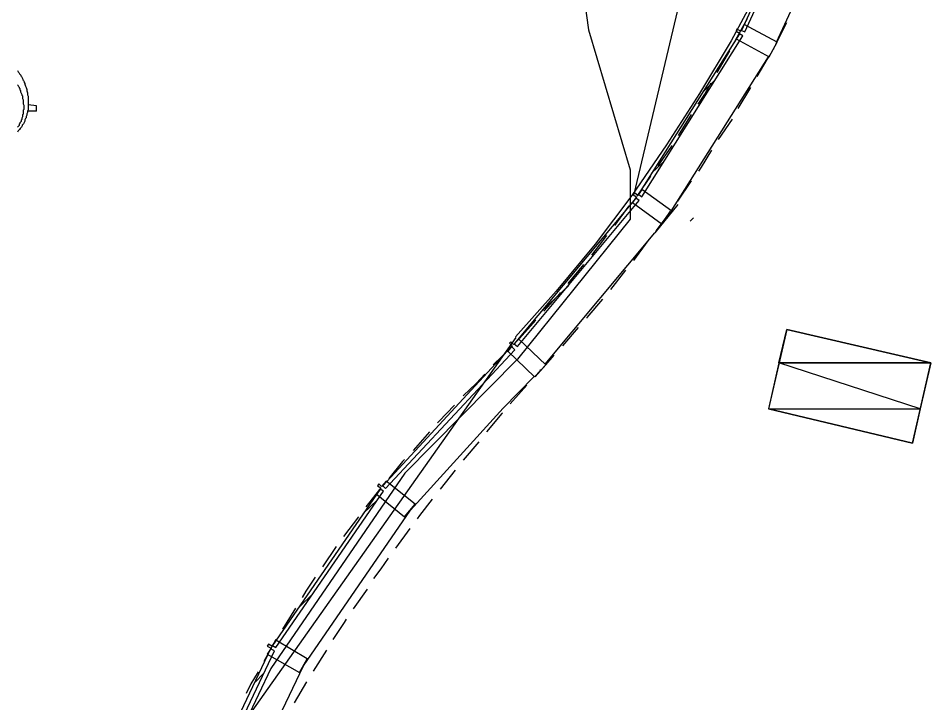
# Model space of a CAD drawing. Header units: feet. Extents: x -84 to 198, y -22 to 181.
# Drawn here: x 11.71 to 30.23, y 75.73 to 89.64 of the extents above; entities that cross this region are included whole.
import ezdxf

# ---------------------------------------------------------------- set-up
doc = ezdxf.new("R2010")
doc.units = ezdxf.units.FT
for name, color, linetype in [('A-AREA-COMUN', 252, 'CONTINUOUS'), ('A-LINEA', 7, 'CONTINUOUS'), ('A-MURO-CONCRETO', 8, 'CONTINUOUS')]:
    doc.layers.add(name, color=color, linetype=linetype)

msp = doc.modelspace()

# ---------------------------------------------------------------- linework, layer by layer
at = {"layer": 'A-AREA-COMUN'}
msp.add_lwpolyline([(22.912, 92.0178), (23.28, 89.4044), (24.128, 86.56), (24.128, 85.5644), (21.84, 82.72), (19.552, 80.4089), (16.832, 76.4444), (15.328, 73.28), (14.752, 70.8444), (14.4, 70.4889), (13.728, 66.8089), (13.44, 62.8089), (13.952, 54.4889)], dxfattribs=at)
at = {"layer": 'A-LINEA'}
for p, q in [((29.5242, 108.393), (24.1972, 86.0665)), ((27.0933, 89.1511), (28.64, 92.5111)), ((26.2667, 89.1911), (26.5067, 89.6311)), ((27.08, 89.1111), (27.3067, 89.5511)), ((25.8933, 88.5378), (26.1467, 88.9778)), ((24.96, 85.7244), (26.9333, 88.8578)), ((25.6, 88.1378), (25.84, 88.3778)), ((26.32, 87.8044), (26.5733, 88.2311)), ((12.08, 87.7511), (11.8933, 87.7511)), ((25.1067, 87.2578), (25.3733, 87.6844)), ((25.92, 87.1778), (26.2, 87.5911)), ((24.56, 86.4978), (24.8, 86.7244)), ((24.2667, 86.0311), (24.5467, 86.4311)), ((25.0933, 85.9244), (25.3733, 86.3378)), ((23.8133, 85.4311), (24.1067, 85.8311)), ((25.0933, 85.8578), (24.6267, 85.2844)), ((24.88, 85.5911), (24.8933, 85.6044)), ((25.3467, 85.5244), (25.4133, 85.5911)), ((22.4, 82.6178), (24.6267, 85.2844)), ((24.2, 84.7244), (24.4933, 85.1244)), ((22.8667, 84.2578), (23.1867, 84.6444)), ((23.7333, 84.1378), (24.04, 84.5244)), ((22.3467, 83.7111), (22.88, 84.2178)), ((21.88, 83.1378), (22.2133, 83.5111)), ((22.76, 82.9911), (23.08, 83.3644)), ((21.8067, 83.1632), (15.5347, 74.2893)), ((21.3467, 82.6044), (21.7067, 82.9511)), ((22.4133, 82.6044), (22.5867, 82.8044)), ((22.4133, 82.6044), (22.2, 82.3644)), ((21, 82.2311), (21.1733, 82.4178)), ((21, 82.2311), (20.7333, 81.9778)), ((21.5467, 81.7244), (22.1733, 82.3644)), ((22.0267, 82.1911), (21.6933, 81.8178)), ((19.6667, 79.6578), (21.5467, 81.7244)), ((20.0533, 81.2444), (19.72, 80.8711)), ((21.0533, 81.0444), (20.7333, 80.6711)), ((20.5733, 80.4711), (20.2667, 80.0844)), ((18.7067, 79.5911), (19, 79.8711)), ((18.6133, 79.5244), (18.3067, 79.1244)), ((19.6533, 79.2844), (19.36, 78.8844)), ((18.16, 78.9244), (17.88, 78.5111)), ((18.7867, 78.0578), (18.5067, 77.6578)), ((17.4, 77.6844), (17.6933, 77.9644)), ((17.3333, 77.6711), (17.0667, 77.2444)), ((16.9333, 77.0311), (16.6933, 76.5911)), ((17.96, 76.8178), (17.6933, 76.3911)), ((16.52, 76.1778), (16.68, 76.3378)), ((17.56, 76.1778), (17.3067, 75.7511))]:
    msp.add_line(p, q, dxfattribs=at)
for points in [[(29.7333, 100.0044), (28.9733, 96.8044), (28.2667, 93.6711), (27.8, 92.5244), (27.3067, 91.3911), (26.76, 90.2711), (26.1733, 89.1778), (25.5333, 88.1111), (24.8667, 87.0711), (24.16, 86.0444), (23.4133, 85.0578), (22.6267, 84.0978), (21.8, 83.1778)], [(26.4533, 89.3644), (28.0667, 92.8578), (27.9867, 92.8978), (26.3867, 89.3911), (26.4533, 89.3644)], [(26.3733, 89.3778), (26.2933, 89.4178), (26.28, 89.3778), (26.3467, 89.3378), (26.28, 89.2178), (26.9467, 88.8578), (27.1067, 89.1511), (26.44, 89.5111), (26.3733, 89.3778)], [(24.36, 86.0178), (26.4133, 89.2844), (26.3467, 89.3244), (24.2933, 86.0711), (24.36, 86.0178)], [(27.0133, 88.9778), (27.0267, 89.0044), (27.04, 89.0178)], [(26.7067, 88.4578), (26.9067, 88.8044), (26.96, 88.8844)], [(11.6933, 88.5778), (11.7067, 88.5511), (11.72, 88.5378), (11.7333, 88.5111), (11.76, 88.4844), (11.76, 88.4711), (11.7733, 88.4578), (11.7867, 88.4311), (11.8, 88.4044), (11.8, 88.3911), (11.8133, 88.3778), (11.8267, 88.3511), (11.8267, 88.3378), (11.84, 88.3111), (11.84, 88.2978), (11.8533, 88.2578), (11.8667, 88.2311), (11.88, 88.1911), (11.88, 88.1644), (11.8933, 88.1244), (11.8933, 88.0844), (11.9067, 88.0578), (11.9067, 88.0178), (11.9067, 88.0044), (11.9067, 87.9778), (11.9067, 87.9644), (11.9067, 87.9378), (11.9067, 87.9244), (11.9067, 87.9111), (11.9067, 87.8844), (11.9067, 87.8711), (11.9067, 87.8444), (11.9067, 87.8044), (11.9067, 87.7778), (11.8933, 87.7511), (11.8933, 87.7244), (11.88, 87.6978), (11.88, 87.6711), (11.8667, 87.6444), (11.8667, 87.6178), (11.8533, 87.6044), (11.84, 87.5778), (11.84, 87.5511), (11.8267, 87.5244), (11.8133, 87.4978), (11.8, 87.4844), (11.7867, 87.4711), (11.7867, 87.4578), (11.7733, 87.4311), (11.76, 87.4178), (11.7467, 87.4044), (11.7333, 87.3778), (11.72, 87.3644), (11.7067, 87.3511), (11.6933, 87.3244)], [(11.6933, 87.4311), (11.7067, 87.4444), (11.72, 87.4578), (11.7333, 87.4711), (11.7333, 87.4978), (11.7467, 87.5111), (11.7467, 87.5244), (11.76, 87.5378), (11.7733, 87.5511), (11.7733, 87.5644), (11.7733, 87.5778), (11.7867, 87.5911), (11.7867, 87.6044), (11.7867, 87.6178), (11.8, 87.6444), (11.8, 87.6578), (11.8, 87.6711), (11.8, 87.6844), (11.8133, 87.6978), (11.8133, 87.7111), (11.8133, 87.7244), (11.8133, 87.7511), (11.8133, 87.7778), (11.8267, 87.7911), (11.8267, 87.8044), (11.8267, 87.8311), (11.8267, 87.8444), (11.8267, 87.8711), (11.8133, 87.8978), (11.8133, 87.9244), (11.8133, 87.9511), (11.8133, 87.9778), (11.8, 88.0044), (11.8, 88.0311), (11.8, 88.0578), (11.7867, 88.0711), (11.7867, 88.0844), (11.7733, 88.1111), (11.76, 88.1378), (11.76, 88.1644), (11.7467, 88.1778), (11.7467, 88.2044), (11.7333, 88.2178), (11.7333, 88.2311), (11.72, 88.2444), (11.7067, 88.2711), (11.6933, 88.2844)], [(25.5067, 87.8978), (25.64, 88.0978), (25.7733, 88.3244)], [(12.08, 87.7511), (12.08, 87.8578), (11.9067, 87.8844)], [(24.6933, 86.6444), (24.9733, 87.0444), (24.9733, 87.0578)], [(25.52, 86.5378), (25.5733, 86.6178), (25.7867, 86.9644)], [(24.28, 86.0444), (24.2133, 86.0978), (24.1867, 86.0578), (24.2533, 86.0178), (24.1733, 85.8978), (24.7733, 85.4578), (24.9733, 85.7244), (24.36, 86.1644), (24.28, 86.0444)], [(21.84, 82.9778), (24.3067, 85.9378), (24.24, 85.9911), (21.7733, 83.0311), (21.84, 82.9778)], [(24.6533, 85.3244), (24.84, 85.5778), (24.9467, 85.7244)], [(23.3467, 84.8311), (23.5067, 85.0311), (23.6533, 85.2311)], [(22.3733, 83.6978), (22.7067, 84.0578), (22.7067, 84.0711)], [(23.2533, 83.5511), (23.2533, 83.5644), (23.5733, 83.9378)], [(29.8533, 81.0178), (30.2267, 82.6444), (27.3067, 83.3244), (26.9333, 81.7111), (29.8533, 81.0178)], [(19.16, 80.0978), (21.7867, 82.9111), (21.72, 82.9778), (19.1067, 80.1511), (19.16, 80.0978)], [(21.76, 83.0178), (21.7067, 83.0711), (21.68, 83.0444), (21.7333, 82.9911), (21.64, 82.8844), (22.1867, 82.3644), (22.4133, 82.6044), (21.8667, 83.1244), (21.76, 83.0178)], [(22.2933, 82.4844), (22.3067, 82.4978), (22.3067, 82.5111)], [(20.56, 81.7911), (20.24, 81.4578), (20.2133, 81.4311)], [(21.5333, 81.6311), (21.52, 81.6178), (21.2133, 81.2444)], [(19.5467, 80.6844), (19.5067, 80.6444), (19.2267, 80.2978)], [(19.08, 80.1378), (19.0267, 80.1911), (19, 80.1511), (19.0667, 80.1111), (18.9733, 79.9911), (19.5467, 79.5244), (19.76, 79.7778), (19.1733, 80.2444), (19.08, 80.1378)], [(16.9333, 76.8711), (19.12, 80.0444), (19.0533, 80.0844), (16.8667, 76.9111), (16.9333, 76.8711)], [(19.0667, 80.1111), (18.8133, 79.7911), (18.76, 79.7244)], [(20.1067, 79.8844), (19.8533, 79.5511), (19.8, 79.4844)], [(15.1333, 70.5911), (15.8533, 73.0578), (17.4933, 76.4978), (19.6667, 79.6578)], [(19.2133, 78.6844), (19.0667, 78.4711), (18.92, 78.2711)], [(17.7333, 78.2978), (17.5467, 78.0178), (17.4667, 77.8844)], [(18.36, 77.4444), (18.32, 77.3778), (18.0933, 77.0311)], [(16.8533, 76.8978), (16.7867, 76.9378), (16.76, 76.8978), (16.84, 76.8578), (16.76, 76.7378), (17.4133, 76.3644), (17.5733, 76.6444), (16.9333, 77.0178), (16.8533, 76.8978)], [(15.2533, 73.3244), (16.9067, 76.8044), (16.8267, 76.8444), (15.1733, 73.3644), (15.2533, 73.3244)], [(16.5733, 76.3778), (16.4267, 76.1378), (16.3333, 75.9378)]]:
    msp.add_lwpolyline(points, dxfattribs=at)
at = {"layer": 'A-MURO-CONCRETO'}
for points in [[(27.3067, 83.3244), (30.2267, 82.6444), (27.1467, 82.6444), (27.3067, 83.3244), (27.3067, 83.3244)], [(27.1467, 82.6444), (26.9333, 81.7111), (30.0133, 81.7111), (27.1467, 82.6444)], [(27.1467, 82.6444), (30.2267, 82.6444), (30.0133, 81.7111), (27.1467, 82.6444), (27.1467, 82.6444)], [(26.9333, 81.7111), (30.0133, 81.7111), (29.8533, 81.0178), (26.9333, 81.7111), (26.9333, 81.7111)]]:
    msp.add_lwpolyline(points, dxfattribs=at)

doc.saveas('drawing.dxf')
